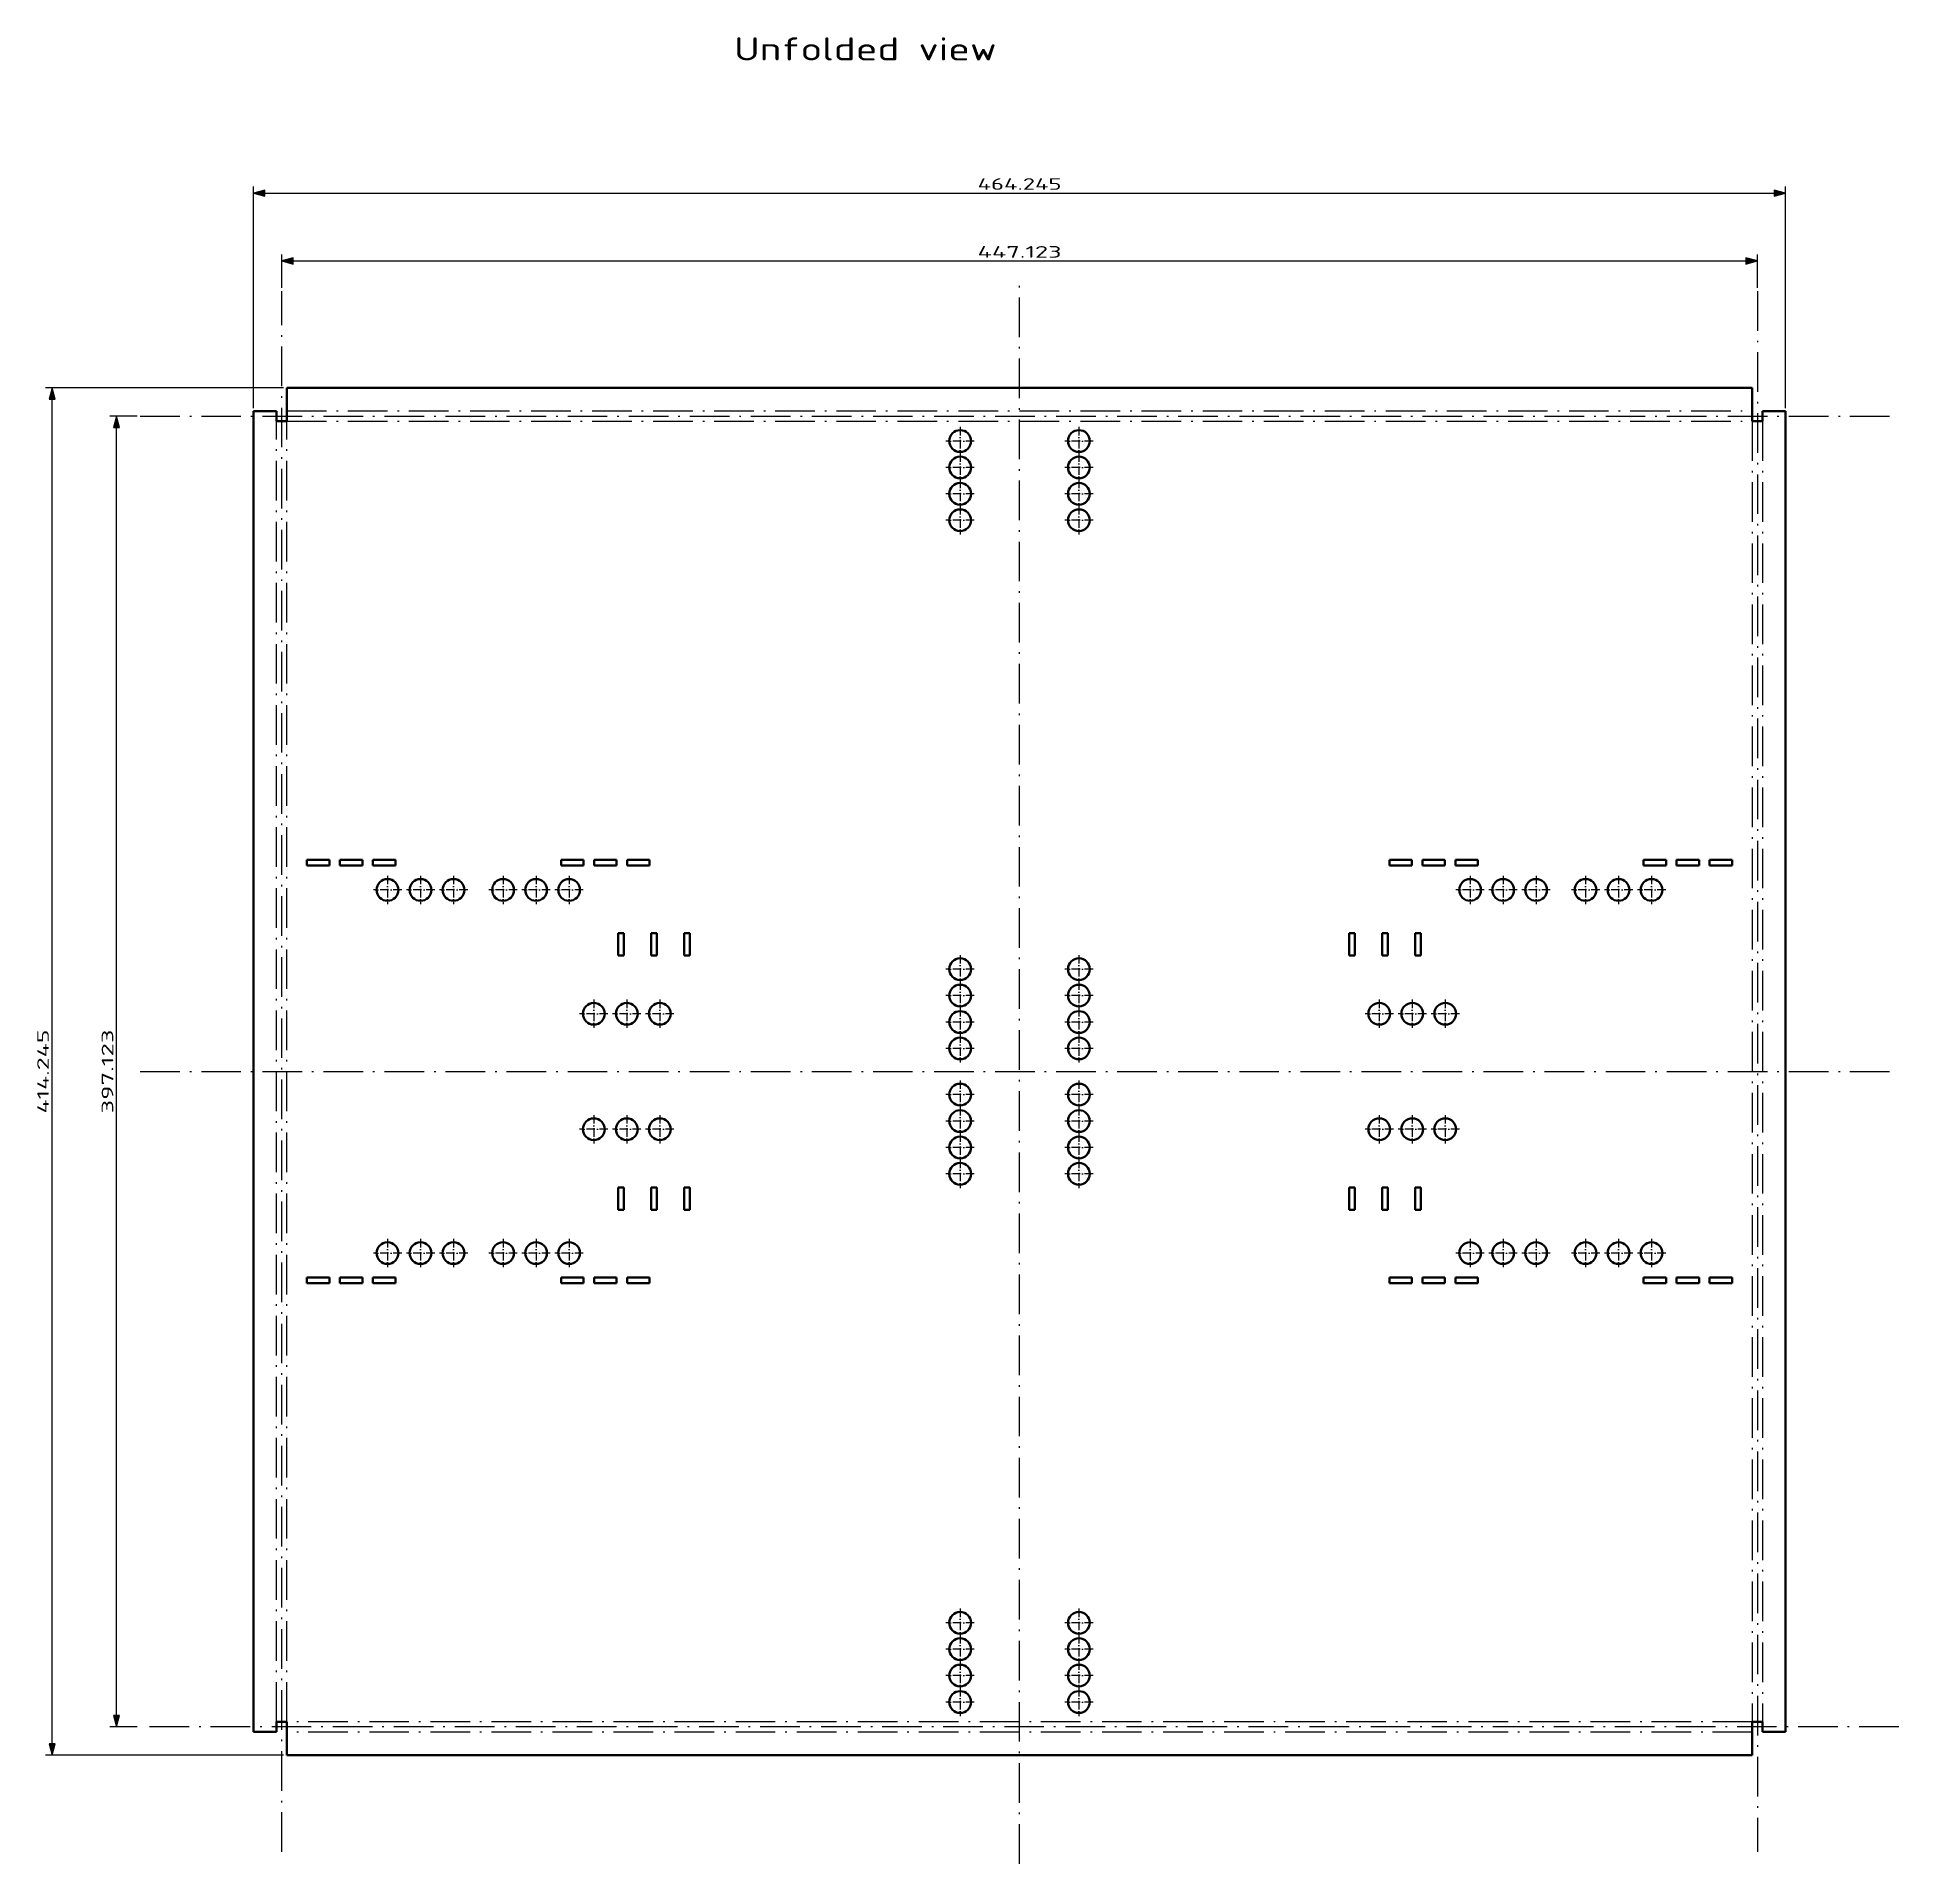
# Model space of a CAD drawing. Extents: x 215 to 779, y 147 to 700.
import ezdxf
from ezdxf.enums import TextEntityAlignment as Align

# ---------------------------------------------------------------- set-up
doc = ezdxf.new("R2010")
doc.units = 0
doc.linetypes.add('DASHDOT', pattern=[18.5, 12, -3, 0.5, -3])
doc.layers.get('0').update_dxf_attribs({"lineweight": 13})
doc.styles.get("Standard").update_dxf_attribs({"font": 'isocp.shx'})
doc.dimstyles.get("Standard").update_dxf_attribs({"dimtxt": 2.5, "dimasz": 2.5, "dimexe": 1.25, "dimexo": 0.625, "dimtad": 1, "dimdsep": 46, "dimcen": 2.5, "dimadec": 0, "dimazin": 0, "dimtfac": 1, "dimtmove": 0, "dimatfit": 0, "dimfxl": 1, "dimarcsym": 0})

# ---------------------------------------------------------------- blocks, each defined once
blk = doc.blocks.new('BLOCK1')
at = {"color": 7, "lineweight": 25, "width": 1.050931}
blk.add_text('  Unfolded view', height=7, dxfattribs=at).set_placement((-98, 306.286743), (-6.919319, 306.286743), align=Align.FIT)
blk = doc.blocks.new('*D2')
at = {"color": 7, "lineweight": 25}
for p, q in [((280.510811, 587.570897), (280.510811, 654.6749)), ((744.755928, 587.570897), (744.755928, 654.6749)), ((283.988136, 652.6749), (741.278603, 652.6749))]:
    blk.add_line(p, q, dxfattribs=at)
for points in [[(283.988136, 653.606633), (280.510811, 652.6749), (283.988136, 651.743138)], [(741.278603, 651.743138), (744.755928, 652.6749), (741.278603, 653.606633)]]:
    blk.add_lwpolyline(points, close=True, dxfattribs=at)
for points in [[(283.988136, 653.606633), (280.510811, 652.6749), (283.988136, 653.606633), (283.988136, 651.743138)], [(741.278603, 651.743138), (744.755928, 652.6749), (741.278603, 651.743138), (741.278603, 653.606633)]]:
    blk.add_solid(points, dxfattribs=at)
at = {"color": 7, "lineweight": 25, "width": 1.202464}
blk.add_text('464.245', height=3.5, dxfattribs=at).set_placement((499.907289, 653.6749), (525.359451, 653.6749), align=Align.FIT)
blk = doc.blocks.new('*D3')
at = {"color": 7, "lineweight": 25}
for p, q in [((289.63337, 593.693455), (217.509316, 593.693455)), ((219.509316, 182.925663), (219.509316, 590.21613)), ((289.63337, 179.448338), (217.509316, 179.448338))]:
    blk.add_line(p, q, dxfattribs=at)
for points in [[(220.441078, 590.21613), (219.509316, 593.693455), (218.577584, 590.21613)], [(218.577584, 182.925663), (219.509316, 179.448338), (220.441078, 182.925663)]]:
    blk.add_lwpolyline(points, close=True, dxfattribs=at)
for points in [[(220.441078, 590.21613), (219.509316, 593.693455), (220.441078, 590.21613), (218.577584, 590.21613)], [(218.577584, 182.925663), (219.509316, 179.448338), (218.577584, 182.925663), (220.441078, 182.925663)]]:
    blk.add_solid(points, dxfattribs=at)
at = {"color": 7, "lineweight": 25, "width": 1.202464}
blk.add_text('414.245', height=3.5, rotation=90, dxfattribs=at).set_placement((218.509316, 373.844816), (218.509316, 399.296977), align=Align.FIT)
blk = doc.blocks.new('*D4')
at = {"color": 7, "lineweight": 25}
for p, q in [((289.07209, 623.97089), (289.07209, 634.124195)), ((292.549416, 632.124195), (732.717324, 632.124195)), ((736.194649, 623.97089), (736.194649, 634.124195))]:
    blk.add_line(p, q, dxfattribs=at)
for points in [[(292.549416, 633.055958), (289.07209, 632.124195), (292.549416, 631.192448)], [(732.717324, 631.192448), (736.194649, 632.124195), (732.717324, 633.055958)]]:
    blk.add_lwpolyline(points, close=True, dxfattribs=at)
for points in [[(292.549416, 633.055958), (289.07209, 632.124195), (292.549416, 633.055958), (292.549416, 631.192448)], [(732.717324, 631.192448), (736.194649, 632.124195), (732.717324, 631.192448), (732.717324, 633.055958)]]:
    blk.add_solid(points, dxfattribs=at)
at = {"color": 7, "lineweight": 25, "width": 1.202464}
blk.add_text('447.123', height=3.5, dxfattribs=at).set_placement((499.907289, 633.124195), (525.359451, 633.124195), align=Align.FIT)
blk = doc.blocks.new('*D5')
at = {"color": 7, "lineweight": 25}
for p, q in [((245.233376, 585.132176), (237.039314, 585.132176)), ((239.039314, 191.486943), (239.039314, 581.65485)), ((245.233376, 188.009617), (237.039314, 188.009617))]:
    blk.add_line(p, q, dxfattribs=at)
for points in [[(239.971077, 581.65485), (239.039314, 585.132176), (238.107582, 581.65485)], [(238.107582, 191.486943), (239.039314, 188.009617), (239.971077, 191.486943)]]:
    blk.add_lwpolyline(points, close=True, dxfattribs=at)
for points in [[(239.971077, 581.65485), (239.039314, 585.132176), (239.971077, 581.65485), (238.107582, 581.65485)], [(238.107582, 191.486943), (239.039314, 188.009617), (238.107582, 191.486943), (239.971077, 191.486943)]]:
    blk.add_solid(points, dxfattribs=at)
at = {"color": 7, "lineweight": 25, "width": 1.202464}
blk.add_text('397.123', height=3.5, rotation=90, dxfattribs=at).set_placement((238.039314, 373.844816), (238.039314, 399.296977), align=Align.FIT)
blk = doc.blocks.new('BLOCK2')
at = {"color": 7, "linetype": 'DASHDOT', "lineweight": 25, "ltscale": 0.2145}
for p, q in [((-18, -162.710007), (-18, -171.289993)), ((-13.71, -167), (-22.290001, -167))]:
    blk.add_line(p, q, dxfattribs=at)
blk = doc.blocks.new('BLOCK3')
at = {"color": 7, "linetype": 'DASHDOT', "lineweight": 25, "ltscale": 0.2145}
for p, q in [((18, -170.710007), (18, -179.289993)), ((22.290001, -175), (13.71, -175))]:
    blk.add_line(p, q, dxfattribs=at)
blk = doc.blocks.new('BLOCK4')
at = {"color": 7, "linetype": 'DASHDOT', "lineweight": 25, "ltscale": 0.2145}
for p, q in [((-18, -170.710007), (-18, -179.289993)), ((-13.71, -175), (-22.290001, -175))]:
    blk.add_line(p, q, dxfattribs=at)
blk = doc.blocks.new('BLOCK5')
at = {"color": 7, "linetype": 'DASHDOT', "lineweight": 25, "ltscale": 0.2145}
for p, q in [((18, -178.710007), (18, -187.289993)), ((22.290001, -183), (13.71, -183))]:
    blk.add_line(p, q, dxfattribs=at)
blk = doc.blocks.new('BLOCK6')
at = {"color": 7, "linetype": 'DASHDOT', "lineweight": 25, "ltscale": 0.2145}
for p, q in [((-18, -178.710007), (-18, -187.289993)), ((-13.71, -183), (-22.290001, -183))]:
    blk.add_line(p, q, dxfattribs=at)
blk = doc.blocks.new('BLOCK7')
at = {"color": 7, "linetype": 'DASHDOT', "lineweight": 25, "ltscale": 0.2145}
for p, q in [((22.290001, -191), (13.71, -191)), ((18, -186.710007), (18, -195.289993))]:
    blk.add_line(p, q, dxfattribs=at)
blk = doc.blocks.new('BLOCK8')
at = {"color": 7, "linetype": 'DASHDOT', "lineweight": 25, "ltscale": 0.2145}
for p, q in [((-13.71, -191), (-22.290001, -191)), ((-18, -186.710007), (-18, -195.289993))]:
    blk.add_line(p, q, dxfattribs=at)
blk = doc.blocks.new('BLOCK9')
at = {"color": 7, "linetype": 'DASHDOT', "lineweight": 25, "ltscale": 0.2145}
for p, q in [((146.5, -50.709999), (146.5, -59.290001)), ((150.789993, -55), (142.210007, -55))]:
    blk.add_line(p, q, dxfattribs=at)
blk = doc.blocks.new('BLOCK10')
at = {"color": 7, "linetype": 'DASHDOT', "lineweight": 25, "ltscale": 0.2145}
for p, q in [((156.5, -50.709999), (156.5, -59.290001)), ((160.789993, -55), (152.210007, -55))]:
    blk.add_line(p, q, dxfattribs=at)
blk = doc.blocks.new('BLOCK11')
at = {"color": 7, "linetype": 'DASHDOT', "lineweight": 25, "ltscale": 0.2145}
for p, q in [((136.5, 59.290001), (136.5, 50.709999)), ((140.789993, 55), (132.210007, 55))]:
    blk.add_line(p, q, dxfattribs=at)
blk = doc.blocks.new('BLOCK12')
at = {"color": 7, "linetype": 'DASHDOT', "lineweight": 25, "ltscale": 0.2145}
for p, q in [((146.5, 59.290001), (146.5, 50.709999)), ((150.789993, 55), (142.210007, 55))]:
    blk.add_line(p, q, dxfattribs=at)
blk = doc.blocks.new('BLOCK13')
at = {"color": 7, "linetype": 'DASHDOT', "lineweight": 25, "ltscale": 0.2145}
for p, q in [((156.5, 59.290001), (156.5, 50.709999)), ((160.789993, 55), (152.210007, 55))]:
    blk.add_line(p, q, dxfattribs=at)
blk = doc.blocks.new('BLOCK14')
at = {"color": 7, "linetype": 'DASHDOT', "lineweight": 25, "ltscale": 0.2145}
for p, q in [((-146.5, -50.709999), (-146.5, -59.290001)), ((-142.210007, -55), (-150.789993, -55))]:
    blk.add_line(p, q, dxfattribs=at)
blk = doc.blocks.new('BLOCK15')
at = {"color": 7, "linetype": 'DASHDOT', "lineweight": 25, "ltscale": 0.2145}
for p, q in [((-156.5, -50.709999), (-156.5, -59.290001)), ((-152.210007, -55), (-160.789993, -55))]:
    blk.add_line(p, q, dxfattribs=at)
blk = doc.blocks.new('BLOCK16')
at = {"color": 7, "linetype": 'DASHDOT', "lineweight": 25, "ltscale": 0.2145}
for p, q in [((-136.5, 59.290001), (-136.5, 50.709999)), ((-132.210007, 55), (-140.789993, 55))]:
    blk.add_line(p, q, dxfattribs=at)
blk = doc.blocks.new('BLOCK17')
at = {"color": 7, "linetype": 'DASHDOT', "lineweight": 25, "ltscale": 0.2145}
for p, q in [((-146.5, 59.290001), (-146.5, 50.709999)), ((-142.210007, 55), (-150.789993, 55))]:
    blk.add_line(p, q, dxfattribs=at)
blk = doc.blocks.new('BLOCK18')
at = {"color": 7, "linetype": 'DASHDOT', "lineweight": 25, "ltscale": 0.2145}
for p, q in [((-156.5, 59.290001), (-156.5, 50.709999)), ((-152.210007, 55), (-160.789993, 55))]:
    blk.add_line(p, q, dxfattribs=at)
blk = doc.blocks.new('BLOCK19')
at = {"color": 7, "linetype": 'DASHDOT', "lineweight": 25, "ltscale": 0.2145}
for p, q in [((119, -13.21), (119, -21.790001)), ((123.290001, -17.5), (114.709999, -17.5))]:
    blk.add_line(p, q, dxfattribs=at)
blk = doc.blocks.new('BLOCK20')
at = {"color": 7, "linetype": 'DASHDOT', "lineweight": 25, "ltscale": 0.2145}
for p, q in [((129, -13.21), (129, -21.790001)), ((133.289993, -17.5), (124.709999, -17.5))]:
    blk.add_line(p, q, dxfattribs=at)
blk = doc.blocks.new('BLOCK21')
at = {"color": 7, "linetype": 'DASHDOT', "lineweight": 25, "ltscale": 0.2145}
for p, q in [((113.290001, 17.5), (104.709999, 17.5)), ((109, 21.790001), (109, 13.21))]:
    blk.add_line(p, q, dxfattribs=at)
blk = doc.blocks.new('BLOCK22')
at = {"color": 7, "linetype": 'DASHDOT', "lineweight": 25, "ltscale": 0.2145}
for p, q in [((123.290001, 17.5), (114.709999, 17.5)), ((119, 21.790001), (119, 13.21))]:
    blk.add_line(p, q, dxfattribs=at)
blk = doc.blocks.new('BLOCK23')
at = {"color": 7, "linetype": 'DASHDOT', "lineweight": 25, "ltscale": 0.2145}
for p, q in [((133.289993, 17.5), (124.709999, 17.5)), ((129, 21.790001), (129, 13.21))]:
    blk.add_line(p, q, dxfattribs=at)
blk = doc.blocks.new('BLOCK24')
at = {"color": 7, "linetype": 'DASHDOT', "lineweight": 25, "ltscale": 0.2145}
for p, q in [((18, 35.290001), (18, 26.709999)), ((22.290001, 31), (13.71, 31))]:
    blk.add_line(p, q, dxfattribs=at)
blk = doc.blocks.new('BLOCK25')
at = {"color": 7, "linetype": 'DASHDOT', "lineweight": 25, "ltscale": 0.2145}
for p, q in [((-13.71, 23), (-22.290001, 23)), ((-18, 27.290001), (-18, 18.709999))]:
    blk.add_line(p, q, dxfattribs=at)
blk = doc.blocks.new('BLOCK26')
at = {"color": 7, "linetype": 'DASHDOT', "lineweight": 25, "ltscale": 0.2145}
for p, q in [((22.290001, 23), (13.71, 23)), ((18, 27.290001), (18, 18.709999))]:
    blk.add_line(p, q, dxfattribs=at)
blk = doc.blocks.new('BLOCK27')
at = {"color": 7, "linetype": 'DASHDOT', "lineweight": 25, "ltscale": 0.2145}
for p, q in [((-18, 19.290001), (-18, 10.71)), ((-13.71, 15), (-22.290001, 15))]:
    blk.add_line(p, q, dxfattribs=at)
blk = doc.blocks.new('BLOCK28')
at = {"color": 7, "linetype": 'DASHDOT', "lineweight": 25, "ltscale": 0.2145}
for p, q in [((18, 19.290001), (18, 10.71)), ((22.290001, 15), (13.71, 15))]:
    blk.add_line(p, q, dxfattribs=at)
blk = doc.blocks.new('BLOCK29')
at = {"color": 7, "linetype": 'DASHDOT', "lineweight": 25, "ltscale": 0.2145}
for p, q in [((-18, 11.29), (-18, 2.71)), ((-13.71, 7), (-22.290001, 7))]:
    blk.add_line(p, q, dxfattribs=at)
blk = doc.blocks.new('BLOCK30')
at = {"color": 7, "linetype": 'DASHDOT', "lineweight": 25, "ltscale": 0.2145}
for p, q in [((18, 11.29), (18, 2.71)), ((22.290001, 7), (13.71, 7))]:
    blk.add_line(p, q, dxfattribs=at)
blk = doc.blocks.new('BLOCK31')
at = {"color": 7, "linetype": 'DASHDOT', "lineweight": 25, "ltscale": 0.2145}
for p, q in [((-171.5, -50.709999), (-171.5, -59.290001)), ((-167.210007, -55), (-175.789993, -55))]:
    blk.add_line(p, q, dxfattribs=at)
blk = doc.blocks.new('BLOCK32')
at = {"color": 7, "linetype": 'DASHDOT', "lineweight": 25, "ltscale": 0.2145}
for p, q in [((18, 171.289993), (18, 162.710007)), ((22.290001, 167), (13.71, 167))]:
    blk.add_line(p, q, dxfattribs=at)
blk = doc.blocks.new('BLOCK33')
at = {"color": 7, "linetype": 'DASHDOT', "lineweight": 25, "ltscale": 0.2145}
for p, q in [((171.5, -50.709999), (171.5, -59.290001)), ((175.789993, -55), (167.210007, -55))]:
    blk.add_line(p, q, dxfattribs=at)
blk = doc.blocks.new('BLOCK34')
at = {"color": 7, "linetype": 'DASHDOT', "lineweight": 25, "ltscale": 0.2145}
for p, q in [((18, -162.710007), (18, -171.289993)), ((22.290001, -167), (13.71, -167))]:
    blk.add_line(p, q, dxfattribs=at)
blk = doc.blocks.new('BLOCK35')
at = {"color": 7, "linetype": 'DASHDOT', "lineweight": 25, "ltscale": 0.2145}
for p, q in [((-18, 35.290001), (-18, 26.709999)), ((-13.71, 31), (-22.290001, 31))]:
    blk.add_line(p, q, dxfattribs=at)
blk = doc.blocks.new('BLOCK36')
at = {"color": 7, "linetype": 'DASHDOT', "lineweight": 25, "ltscale": 0.2145}
for p, q in [((-109, -13.21), (-109, -21.790001)), ((-104.709999, -17.5), (-113.290001, -17.5))]:
    blk.add_line(p, q, dxfattribs=at)
blk = doc.blocks.new('BLOCK37')
at = {"color": 7, "linetype": 'DASHDOT', "lineweight": 25, "ltscale": 0.2145}
for p, q in [((-18, -26.709999), (-18, -35.290001)), ((-13.71, -31), (-22.290001, -31))]:
    blk.add_line(p, q, dxfattribs=at)
blk = doc.blocks.new('BLOCK38')
at = {"color": 7, "linetype": 'DASHDOT', "lineweight": 25, "ltscale": 0.2145}
for p, q in [((136.5, -50.709999), (136.5, -59.290001)), ((140.789993, -55), (132.210007, -55))]:
    blk.add_line(p, q, dxfattribs=at)
blk = doc.blocks.new('BLOCK39')
at = {"color": 7, "linetype": 'DASHDOT', "lineweight": 25, "ltscale": 0.2145}
for p, q in [((109, -13.21), (109, -21.790001)), ((113.290001, -17.5), (104.709999, -17.5))]:
    blk.add_line(p, q, dxfattribs=at)
blk = doc.blocks.new('BLOCK40')
at = {"color": 7, "linetype": 'DASHDOT', "lineweight": 25, "ltscale": 0.2145}
for p, q in [((-136.5, -50.709999), (-136.5, -59.290001)), ((-132.210007, -55), (-140.789993, -55))]:
    blk.add_line(p, q, dxfattribs=at)
blk = doc.blocks.new('BLOCK41')
at = {"color": 7, "linetype": 'DASHDOT', "lineweight": 25, "ltscale": 0.2145}
for p, q in [((-18, 195.289993), (-18, 186.710007)), ((-13.71, 191), (-22.290001, 191))]:
    blk.add_line(p, q, dxfattribs=at)
blk = doc.blocks.new('BLOCK42')
at = {"color": 7, "linetype": 'DASHDOT', "lineweight": 25, "ltscale": 0.2145}
for p, q in [((18, 195.289993), (18, 186.710007)), ((22.290001, 191), (13.71, 191))]:
    blk.add_line(p, q, dxfattribs=at)
blk = doc.blocks.new('BLOCK43')
at = {"color": 7, "linetype": 'DASHDOT', "lineweight": 25, "ltscale": 0.2145}
for p, q in [((-18, 187.289993), (-18, 178.710007)), ((-13.71, 183), (-22.290001, 183))]:
    blk.add_line(p, q, dxfattribs=at)
blk = doc.blocks.new('BLOCK44')
at = {"color": 7, "linetype": 'DASHDOT', "lineweight": 25, "ltscale": 0.2145}
for p, q in [((18, 187.289993), (18, 178.710007)), ((22.290001, 183), (13.71, 183))]:
    blk.add_line(p, q, dxfattribs=at)
blk = doc.blocks.new('BLOCK45')
at = {"color": 7, "linetype": 'DASHDOT', "lineweight": 25, "ltscale": 0.2145}
for p, q in [((-13.71, 175), (-22.290001, 175)), ((-18, 179.289993), (-18, 170.710007))]:
    blk.add_line(p, q, dxfattribs=at)
blk = doc.blocks.new('BLOCK46')
at = {"color": 7, "linetype": 'DASHDOT', "lineweight": 25, "ltscale": 0.2145}
for p, q in [((22.290001, 175), (13.71, 175)), ((18, 179.289993), (18, 170.710007))]:
    blk.add_line(p, q, dxfattribs=at)
blk = doc.blocks.new('BLOCK47')
at = {"color": 7, "linetype": 'DASHDOT', "lineweight": 25, "ltscale": 0.2145}
for p, q in [((-18, 171.289993), (-18, 162.710007)), ((-13.71, 167), (-22.290001, 167))]:
    blk.add_line(p, q, dxfattribs=at)
blk = doc.blocks.new('BLOCK48')
at = {"color": 7, "linetype": 'DASHDOT', "lineweight": 25, "ltscale": 0.2145}
for p, q in [((18, -2.71), (18, -11.29)), ((22.290001, -7), (13.71, -7))]:
    blk.add_line(p, q, dxfattribs=at)
blk = doc.blocks.new('BLOCK49')
at = {"color": 7, "linetype": 'DASHDOT', "lineweight": 25, "ltscale": 0.2145}
for p, q in [((-18, -2.71), (-18, -11.29)), ((-13.71, -7), (-22.290001, -7))]:
    blk.add_line(p, q, dxfattribs=at)
blk = doc.blocks.new('BLOCK50')
at = {"color": 7, "linetype": 'DASHDOT', "lineweight": 25, "ltscale": 0.2145}
for p, q in [((18, -10.71), (18, -19.290001)), ((22.290001, -15), (13.71, -15))]:
    blk.add_line(p, q, dxfattribs=at)
blk = doc.blocks.new('BLOCK51')
at = {"color": 7, "linetype": 'DASHDOT', "lineweight": 25, "ltscale": 0.2145}
for p, q in [((-18, -10.71), (-18, -19.290001)), ((-13.71, -15), (-22.290001, -15))]:
    blk.add_line(p, q, dxfattribs=at)
blk = doc.blocks.new('BLOCK52')
at = {"color": 7, "linetype": 'DASHDOT', "lineweight": 25, "ltscale": 0.2145}
for p, q in [((18, -18.709999), (18, -27.290001)), ((22.290001, -23), (13.71, -23))]:
    blk.add_line(p, q, dxfattribs=at)
blk = doc.blocks.new('BLOCK53')
at = {"color": 7, "linetype": 'DASHDOT', "lineweight": 25, "ltscale": 0.2145}
for p, q in [((-18, -18.709999), (-18, -27.290001)), ((-13.71, -23), (-22.290001, -23))]:
    blk.add_line(p, q, dxfattribs=at)
blk = doc.blocks.new('BLOCK54')
at = {"color": 7, "linetype": 'DASHDOT', "lineweight": 25, "ltscale": 0.2145}
for p, q in [((18, -26.709999), (18, -35.290001)), ((22.290001, -31), (13.71, -31))]:
    blk.add_line(p, q, dxfattribs=at)
blk = doc.blocks.new('BLOCK55')
at = {"color": 7, "linetype": 'DASHDOT', "lineweight": 25, "ltscale": 0.2145}
for p, q in [((-124.709999, 17.5), (-133.289993, 17.5)), ((-129, 21.790001), (-129, 13.21))]:
    blk.add_line(p, q, dxfattribs=at)
blk = doc.blocks.new('BLOCK56')
at = {"color": 7, "linetype": 'DASHDOT', "lineweight": 25, "ltscale": 0.2145}
for p, q in [((-114.709999, 17.5), (-123.290001, 17.5)), ((-119, 21.790001), (-119, 13.21))]:
    blk.add_line(p, q, dxfattribs=at)
blk = doc.blocks.new('BLOCK57')
at = {"color": 7, "linetype": 'DASHDOT', "lineweight": 25, "ltscale": 0.2145}
for p, q in [((-104.709999, 17.5), (-113.290001, 17.5)), ((-109, 21.790001), (-109, 13.21))]:
    blk.add_line(p, q, dxfattribs=at)
blk = doc.blocks.new('BLOCK58')
at = {"color": 7, "linetype": 'DASHDOT', "lineweight": 25, "ltscale": 0.2145}
for p, q in [((-129, -13.21), (-129, -21.790001)), ((-124.709999, -17.5), (-133.289993, -17.5))]:
    blk.add_line(p, q, dxfattribs=at)
blk = doc.blocks.new('BLOCK59')
at = {"color": 7, "linetype": 'DASHDOT', "lineweight": 25, "ltscale": 0.2145}
for p, q in [((-119, -13.21), (-119, -21.790001)), ((-114.709999, -17.5), (-123.290001, -17.5))]:
    blk.add_line(p, q, dxfattribs=at)
blk = doc.blocks.new('BLOCK60')
at = {"color": 7, "linetype": 'DASHDOT', "lineweight": 25, "ltscale": 0.2145}
for p, q in [((-191.5, 59.290001), (-191.5, 50.709999)), ((-187.210007, 55), (-195.789993, 55))]:
    blk.add_line(p, q, dxfattribs=at)
blk = doc.blocks.new('BLOCK61')
at = {"color": 7, "linetype": 'DASHDOT', "lineweight": 25, "ltscale": 0.2145}
for p, q in [((-181.5, 59.290001), (-181.5, 50.709999)), ((-177.210007, 55), (-185.789993, 55))]:
    blk.add_line(p, q, dxfattribs=at)
blk = doc.blocks.new('BLOCK62')
at = {"color": 7, "linetype": 'DASHDOT', "lineweight": 25, "ltscale": 0.2145}
for p, q in [((-171.5, 59.290001), (-171.5, 50.709999)), ((-167.210007, 55), (-175.789993, 55))]:
    blk.add_line(p, q, dxfattribs=at)
blk = doc.blocks.new('BLOCK63')
at = {"color": 7, "linetype": 'DASHDOT', "lineweight": 25, "ltscale": 0.2145}
for p, q in [((-191.5, -50.709999), (-191.5, -59.290001)), ((-187.210007, -55), (-195.789993, -55))]:
    blk.add_line(p, q, dxfattribs=at)
blk = doc.blocks.new('BLOCK64')
at = {"color": 7, "linetype": 'DASHDOT', "lineweight": 25, "ltscale": 0.2145}
for p, q in [((-181.5, -50.709999), (-181.5, -59.290001)), ((-177.210007, -55), (-185.789993, -55))]:
    blk.add_line(p, q, dxfattribs=at)
blk = doc.blocks.new('BLOCK65')
at = {"color": 7, "linetype": 'DASHDOT', "lineweight": 25, "ltscale": 0.2145}
for p, q in [((191.5, 59.290001), (191.5, 50.709999)), ((195.789993, 55), (187.210007, 55))]:
    blk.add_line(p, q, dxfattribs=at)
blk = doc.blocks.new('BLOCK66')
at = {"color": 7, "linetype": 'DASHDOT', "lineweight": 25, "ltscale": 0.2145}
for p, q in [((181.5, 59.290001), (181.5, 50.709999)), ((185.789993, 55), (177.210007, 55))]:
    blk.add_line(p, q, dxfattribs=at)
blk = doc.blocks.new('BLOCK67')
at = {"color": 7, "linetype": 'DASHDOT', "lineweight": 25, "ltscale": 0.2145}
for p, q in [((171.5, 59.290001), (171.5, 50.709999)), ((175.789993, 55), (167.210007, 55))]:
    blk.add_line(p, q, dxfattribs=at)
blk = doc.blocks.new('BLOCK68')
at = {"color": 7, "linetype": 'DASHDOT', "lineweight": 25, "ltscale": 0.2145}
for p, q in [((191.5, -50.709999), (191.5, -59.290001)), ((195.789993, -55), (187.210007, -55))]:
    blk.add_line(p, q, dxfattribs=at)
blk = doc.blocks.new('BLOCK69')
at = {"color": 7, "linetype": 'DASHDOT', "lineweight": 25, "ltscale": 0.2145}
for p, q in [((181.5, -50.709999), (181.5, -59.290001)), ((185.789993, -55), (177.210007, -55))]:
    blk.add_line(p, q, dxfattribs=at)
blk = doc.blocks.new('BLOCK70')
at = {"color": 7, "lineweight": 50}
for p, q in [((-222, 200.122564), (-222, 207.122564)), ((-222, 207.122564), (222, 207.122564)), ((222, 200.122564), (222, 207.122564)), ((-232.122564, -200), (-232.122564, 200)), ((-232.122564, 200), (-225.122564, 200)), ((-225.122564, 197), (-225.122564, 200)), ((-222, 197), (-222, 200.122564)), ((222, 197), (222, 200.122564)), ((225.122564, 197), (225.122564, 200)), ((225.122564, 200), (232.122564, 200)), ((232.122564, -200), (232.122564, 200)), ((-225.122564, 197), (-222, 197)), ((222, 197), (225.122564, 197)), ((-215.9, 62.4), (-215.9, 64.1)), ((-215.9, 64.1), (-209.1, 64.1)), ((-215.9, 62.4), (-209.1, 62.4)), ((-209.1, 62.4), (-209.1, 64.1)), ((-205.9, 62.4), (-205.9, 64.1)), ((-205.9, 64.1), (-199.1, 64.1)), ((-205.9, 62.4), (-199.1, 62.4)), ((-199.1, 62.4), (-199.1, 64.1)), ((-195.9, 62.4), (-195.9, 64.1)), ((-195.9, 64.1), (-189.1, 64.1)), ((-195.9, 62.4), (-189.1, 62.4)), ((-189.1, 62.4), (-189.1, 64.1)), ((-138.9, 64.1), (-132.1, 64.1)), ((-138.9, 62.4), (-138.9, 64.1)), ((-138.9, 62.4), (-132.1, 62.4)), ((-132.1, 62.4), (-132.1, 64.1)), ((-128.9, 62.4), (-128.9, 64.1)), ((-128.9, 64.1), (-122.1, 64.1)), ((-128.9, 62.4), (-122.1, 62.4)), ((-122.1, 62.4), (-122.1, 64.1)), ((-118.9, 62.4), (-118.9, 64.1)), ((-118.9, 64.1), (-112.1, 64.1)), ((-118.9, 62.4), (-112.1, 62.4)), ((-112.1, 62.4), (-112.1, 64.1)), ((112.1, 62.4), (112.1, 64.1)), ((112.1, 64.1), (118.9, 64.1)), ((112.1, 62.4), (118.9, 62.4)), ((118.9, 62.4), (118.9, 64.1)), ((122.1, 62.4), (122.1, 64.1)), ((122.1, 64.1), (128.9, 64.1)), ((122.1, 62.4), (128.9, 62.4)), ((128.9, 62.4), (128.9, 64.1)), ((132.1, 62.4), (132.1, 64.1)), ((132.1, 64.1), (138.9, 64.1)), ((132.1, 62.4), (138.9, 62.4)), ((138.9, 62.4), (138.9, 64.1)), ((189.1, 64.1), (195.9, 64.1)), ((189.1, 62.4), (189.1, 64.1)), ((189.1, 62.4), (195.9, 62.4)), ((195.9, 62.4), (195.9, 64.1)), ((199.1, 62.4), (199.1, 64.1)), ((199.1, 64.1), (205.9, 64.1)), ((199.1, 62.4), (205.9, 62.4)), ((205.9, 62.4), (205.9, 64.1)), ((209.1, 62.4), (209.1, 64.1)), ((209.1, 64.1), (215.9, 64.1)), ((209.1, 62.4), (215.9, 62.4)), ((215.9, 62.4), (215.9, 64.1)), ((-121.6, 35.1), (-121.6, 41.9)), ((-121.6, 41.9), (-119.9, 41.9)), ((-119.9, 35.1), (-119.9, 41.9)), ((-111.6, 35.1), (-111.6, 41.9)), ((-111.6, 41.9), (-109.9, 41.9)), ((-109.9, 35.1), (-109.9, 41.9)), ((-101.6, 35.1), (-101.6, 41.9)), ((-101.6, 41.9), (-99.9, 41.9)), ((-99.9, 35.1), (-99.9, 41.9)), ((99.9, 35.1), (99.9, 41.9)), ((99.9, 41.9), (101.6, 41.9)), ((101.6, 35.1), (101.6, 41.9)), ((109.9, 35.1), (109.9, 41.9)), ((109.9, 41.9), (111.6, 41.9)), ((111.6, 35.1), (111.6, 41.9)), ((119.9, 35.1), (119.9, 41.9)), ((119.9, 41.9), (121.6, 41.9)), ((121.6, 35.1), (121.6, 41.9)), ((-121.6, 35.1), (-119.9, 35.1)), ((-111.6, 35.1), (-109.9, 35.1)), ((-101.6, 35.1), (-99.9, 35.1)), ((99.9, 35.1), (101.6, 35.1)), ((109.9, 35.1), (111.6, 35.1)), ((119.9, 35.1), (121.6, 35.1)), ((-121.6, -41.9), (-121.6, -35.1)), ((-121.6, -35.1), (-119.9, -35.1)), ((-119.9, -41.9), (-119.9, -35.1)), ((-111.6, -41.9), (-111.6, -35.1)), ((-111.6, -35.1), (-109.9, -35.1)), ((-109.9, -41.9), (-109.9, -35.1)), ((-101.6, -41.9), (-101.6, -35.1)), ((-101.6, -35.1), (-99.9, -35.1)), ((-99.9, -41.9), (-99.9, -35.1)), ((99.9, -35.1), (101.6, -35.1)), ((99.9, -41.9), (99.9, -35.1)), ((101.6, -41.9), (101.6, -35.1)), ((109.9, -35.1), (111.6, -35.1)), ((109.9, -41.9), (109.9, -35.1)), ((111.6, -41.9), (111.6, -35.1)), ((119.9, -35.1), (121.6, -35.1)), ((119.9, -41.9), (119.9, -35.1)), ((121.6, -41.9), (121.6, -35.1)), ((-121.6, -41.9), (-119.9, -41.9)), ((-111.6, -41.9), (-109.9, -41.9)), ((-101.6, -41.9), (-99.9, -41.9)), ((99.9, -41.9), (101.6, -41.9)), ((109.9, -41.9), (111.6, -41.9)), ((119.9, -41.9), (121.6, -41.9)), ((-215.9, -64.1), (-215.9, -62.4)), ((-215.9, -62.4), (-209.1, -62.4)), ((-215.9, -64.1), (-209.1, -64.1)), ((-209.1, -64.1), (-209.1, -62.4)), ((-205.9, -62.4), (-199.1, -62.4)), ((-205.9, -64.1), (-205.9, -62.4)), ((-205.9, -64.1), (-199.1, -64.1)), ((-199.1, -64.1), (-199.1, -62.4)), ((-195.9, -64.1), (-195.9, -62.4)), ((-195.9, -62.4), (-189.1, -62.4)), ((-195.9, -64.1), (-189.1, -64.1)), ((-189.1, -64.1), (-189.1, -62.4)), ((-138.9, -64.1), (-138.9, -62.4)), ((-138.9, -62.4), (-132.1, -62.4)), ((-138.9, -64.1), (-132.1, -64.1)), ((-132.1, -64.1), (-132.1, -62.4)), ((-128.9, -64.1), (-128.9, -62.4)), ((-128.9, -62.4), (-122.1, -62.4)), ((-128.9, -64.1), (-122.1, -64.1)), ((-122.1, -64.1), (-122.1, -62.4)), ((-118.9, -62.4), (-112.1, -62.4)), ((-118.9, -64.1), (-118.9, -62.4)), ((-118.9, -64.1), (-112.1, -64.1)), ((-112.1, -64.1), (-112.1, -62.4)), ((112.1, -64.1), (112.1, -62.4)), ((112.1, -62.4), (118.9, -62.4)), ((112.1, -64.1), (118.9, -64.1)), ((118.9, -64.1), (118.9, -62.4)), ((122.1, -62.4), (128.9, -62.4)), ((122.1, -64.1), (122.1, -62.4)), ((122.1, -64.1), (128.9, -64.1)), ((128.9, -64.1), (128.9, -62.4)), ((132.1, -64.1), (132.1, -62.4)), ((132.1, -62.4), (138.9, -62.4)), ((132.1, -64.1), (138.9, -64.1)), ((138.9, -64.1), (138.9, -62.4)), ((189.1, -64.1), (189.1, -62.4)), ((189.1, -62.4), (195.9, -62.4)), ((189.1, -64.1), (195.9, -64.1)), ((195.9, -64.1), (195.9, -62.4)), ((199.1, -64.1), (199.1, -62.4)), ((199.1, -62.4), (205.9, -62.4)), ((199.1, -64.1), (205.9, -64.1)), ((205.9, -64.1), (205.9, -62.4)), ((209.1, -62.4), (215.9, -62.4)), ((209.1, -64.1), (209.1, -62.4)), ((209.1, -64.1), (215.9, -64.1)), ((215.9, -64.1), (215.9, -62.4)), ((-225.122564, -197), (-222, -197)), ((-225.122564, -200), (-225.122564, -197)), ((-222, -200.122564), (-222, -197)), ((222, -200.122564), (222, -197)), ((222, -197), (225.122564, -197)), ((225.122564, -200), (225.122564, -197)), ((-232.122564, -200), (-225.122564, -200)), ((-222, -207.122564), (-222, -200.122564)), ((222, -207.122564), (222, -200.122564)), ((225.122564, -200), (232.122564, -200)), ((-222, -207.122564), (222, -207.122564))]:
    blk.add_line(p, q, dxfattribs=at)
at = {"color": 7, "linetype": 'DASHDOT', "lineweight": 25}
for p, q in [((-222, 200.122564), (222, 200.122564)), ((-225.122564, -197), (-225.122564, 197)), ((-222, 197), (222, 197)), ((-222, -197), (-222, 197)), ((222, 197), (222, -197)), ((225.122564, 197), (225.122564, -197)), ((222, -197), (-222, -197)), ((222, -200.122564), (-222, -200.122564))]:
    blk.add_line(p, q, dxfattribs=at)
at = {"color": 7, "lineweight": 50}
for centre in [(-18, 191), (18, 191), (-18, 183), (18, 183), (-18, 175), (18, 175), (-18, 167), (18, 167), (-191.5, 55), (-181.5, 55), (-171.5, 55), (-156.5, 55), (-146.5, 55), (-136.5, 55), (136.5, 55), (146.5, 55), (156.5, 55), (171.5, 55), (181.5, 55), (191.5, 55), (-18, 31), (18, 31), (-18, 23), (18, 23), (-129, 17.5), (-119, 17.5), (-109, 17.5), (-18, 15), (18, 15), (109, 17.5), (119, 17.5), (129, 17.5), (-18, 7), (18, 7), (-18, -7), (18, -7), (-129, -17.5), (-119, -17.5), (-109, -17.5), (-18, -15), (18, -15), (109, -17.5), (119, -17.5), (129, -17.5), (-18, -23), (18, -23), (-18, -31), (18, -31), (-191.5, -55), (-181.5, -55), (-171.5, -55), (-156.5, -55), (-146.5, -55), (-136.5, -55), (136.5, -55), (146.5, -55), (156.5, -55), (171.5, -55), (181.5, -55), (191.5, -55), (-18, -167), (18, -167), (-18, -175), (18, -175), (-18, -183), (18, -183), (-18, -191), (18, -191)]:
    blk.add_circle(centre, 3.3, dxfattribs=at)

msp = doc.modelspace()

# ---------------------------------------------------------------- linework, layer by layer
at = {"color": 7, "linetype": 'DASHDOT', "lineweight": 25}
for p, q in [((512.63337, 146.570897), (512.63337, 626.570897)), ((289.07209, 150.170903), (289.07209, 622.97089)), ((736.194649, 622.97089), (736.194649, 150.170903)), ((246.233376, 585.132176), (779.033364, 585.132176)), ((246.233376, 386.570897), (779.033364, 386.570897)), ((779.033364, 188.009617), (246.233376, 188.009617))]:
    msp.add_line(p, q, dxfattribs=at)

# ---------------------------------------------------------------- block references
at = {"lineweight": 0}
for name in ['BLOCK1', 'BLOCK70', 'BLOCK41', 'BLOCK42', 'BLOCK43', 'BLOCK44', 'BLOCK45', 'BLOCK46', 'BLOCK47', 'BLOCK32', 'BLOCK60', 'BLOCK61', 'BLOCK62', 'BLOCK18', 'BLOCK17', 'BLOCK16', 'BLOCK11', 'BLOCK12', 'BLOCK13', 'BLOCK67', 'BLOCK66', 'BLOCK65', 'BLOCK35', 'BLOCK24', 'BLOCK25', 'BLOCK26', 'BLOCK55', 'BLOCK56', 'BLOCK57', 'BLOCK21', 'BLOCK22', 'BLOCK23', 'BLOCK27', 'BLOCK28', 'BLOCK29', 'BLOCK30', 'BLOCK49', 'BLOCK48', 'BLOCK58', 'BLOCK59', 'BLOCK36', 'BLOCK51', 'BLOCK50', 'BLOCK39', 'BLOCK19', 'BLOCK20', 'BLOCK53', 'BLOCK52', 'BLOCK37', 'BLOCK54', 'BLOCK63', 'BLOCK64', 'BLOCK31', 'BLOCK15', 'BLOCK14', 'BLOCK40', 'BLOCK38', 'BLOCK9', 'BLOCK10', 'BLOCK33', 'BLOCK69', 'BLOCK68', 'BLOCK2', 'BLOCK34', 'BLOCK4', 'BLOCK3', 'BLOCK6', 'BLOCK5', 'BLOCK8', 'BLOCK7']:
    msp.add_blockref(name, (512.63337, 386.570897), dxfattribs=at)

# ---------------------------------------------------------------- dimensions: what is measured, and where the dimension line sits
at = {"color": 0, "lineweight": 0}
for base, p1, p2, angle, picture, middle in [((744.755934, 652.674892), (280.510805, 586.570897), (744.755934, 586.570897), 0, '*D2', (512.63337, 652.674892)), ((736.194652, 632.124202), (289.072087, 622.970897), (736.194652, 622.970897), 0, '*D4', (512.63337, 632.124202)), ((219.509331, 593.693461), (290.63337, 179.448332), (290.63337, 593.693461), 90, '*D3', (219.509331, 386.570897)), ((239.039329, 188.009614), (246.23337, 585.132179), (246.23337, 188.009614), 270, '*D5', (239.039329, 386.570897))]:
    dim = msp.add_linear_dim(base=base, p1=p1, p2=p2, angle=angle, dimstyle='STANDARD', dxfattribs=at)
    dim.commit()
    dim.dimension.update_dxf_attribs({"geometry": picture, "text_midpoint": middle, "dimtype": 161, "oblique_angle": 5156.620156})

doc.saveas('drawing.dxf')
